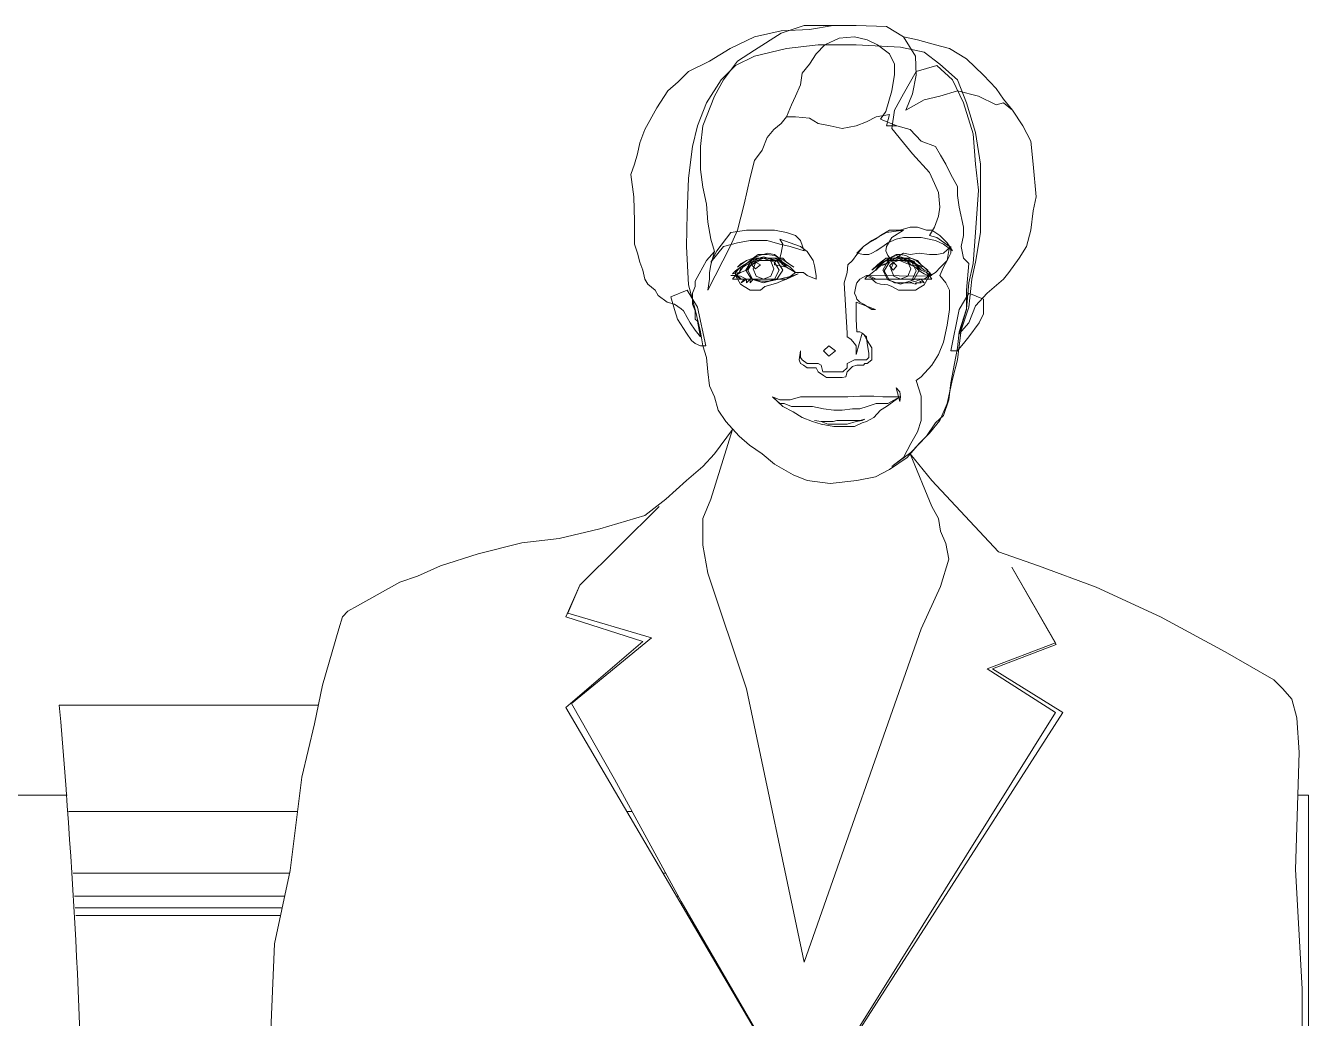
# Model space of a CAD drawing. Header units: metres. Extents: x -50 to 76, y -61 to 14.
# Drawn here: x 37.397 to 37.916, y -38.101 to -37.699 of the extents above; entities that cross this region are included whole.
import ezdxf

# ---------------------------------------------------------------- set-up
doc = ezdxf.new("R2010")
doc.units = ezdxf.units.M
doc.header["$MEASUREMENT"] = 0
doc.layers.add('1 MUEBLES', color=46, linetype='Continuous', lineweight=18)

# ---------------------------------------------------------------- blocks, each defined once
blk = doc.blocks.new('EWRT')
at = {"layer": '1 MUEBLES'}
for p, q in [((37.67442, -37.89113), (37.68312, -37.86293)), ((37.68312, -37.86293), (37.67592, -37.87283)), ((37.67592, -37.87283), (37.67112, -37.87793)), ((37.76382, -37.88363), (37.75512, -37.87283)), ((37.75512, -37.87283), (37.76382, -37.89413)), ((37.67112, -37.87793), (37.66452, -37.88363)), ((37.66452, -37.88363), (37.65612, -37.89113)), ((37.79082, -37.91243), (37.76382, -37.88363)), ((37.65612, -37.89113), (37.64772, -37.89773)), ((37.67112, -37.89893), (37.67442, -37.89113)), ((37.64772, -37.89773), (37.62942, -37.90313)), ((37.76382, -37.89413), (37.76652, -37.89893)), ((37.62942, -37.90313), (37.61292, -37.90703)), ((37.67112, -37.90973), (37.67112, -37.89893)), ((37.76652, -37.89893), (37.76742, -37.90403)), ((37.59792, -37.90883), (37.58022, -37.91333)), ((37.61292, -37.90703), (37.59792, -37.90883)), ((37.76742, -37.90403), (37.76952, -37.90913)), ((37.76952, -37.90913), (37.77072, -37.91543)), ((37.58022, -37.91333), (37.56492, -37.91813)), ((37.67322, -37.92113), (37.67112, -37.90973)), ((37.80702, -37.91813), (37.79082, -37.91243)), ((37.56492, -37.91813), (37.55562, -37.92233)), ((37.77072, -37.91543), (37.76742, -37.92653)), ((37.83042, -37.92683), (37.80702, -37.91813)), ((37.54842, -37.92473), (37.53132, -37.93433)), ((37.55562, -37.92233), (37.54842, -37.92473)), ((37.68882, -37.96793), (37.67322, -37.92113)), ((37.76742, -37.92653), (37.75962, -37.94363)), ((37.85652, -37.93883), (37.83042, -37.92683)), ((37.53132, -37.93433), (37.52742, -37.93643)), ((37.52532, -37.93883), (37.52382, -37.94363)), ((37.52742, -37.93643), (37.52532, -37.93883)), ((37.88262, -37.95293), (37.85652, -37.93883)), ((37.52382, -37.94363), (37.51722, -37.96643)), ((37.75962, -37.94363), (37.71222, -38.07863)), ((37.90242, -37.96433), (37.88262, -37.95293)), ((37.90602, -37.96793), (37.90242, -37.96433)), ((37.51722, -37.96643), (37.51392, -37.98203)), ((37.71222, -38.07863), (37.68882, -37.96793)), ((37.90962, -37.97213), (37.90602, -37.96793)), ((37.5155, -37.97455), (37.41058, -37.97455)), ((37.91172, -37.97963), (37.90962, -37.97213)), ((37.91262, -37.99373), (37.91172, -37.97963)), ((37.51392, -37.98203), (37.50882, -38.00363)), ((37.91112, -38.04113), (37.91262, -37.99373)), ((37.50882, -38.00363), (37.50402, -38.04143)), ((37.41383, -38.01103), (37.38731, -38.01103)), ((37.91207, -38.01103), (37.91634, -38.01103)), ((37.91634, -38.01103), (37.91634, -38.2894)), ((37.50705, -38.01757), (37.41434, -38.01757)), ((37.64253, -38.01757), (37.64034, -38.01757)), ((37.50379, -38.04253), (37.41614, -38.04253)), ((37.50402, -38.04143), (37.49772, -38.07113)), ((37.65615, -38.04253), (37.65499, -38.04253)), ((37.91382, -38.08943), (37.91112, -38.04113)), ((37.5018, -38.0519), (37.41675, -38.0519)), ((37.66126, -38.0519), (37.66048, -38.0519)), ((37.50081, -38.05658), (37.41704, -38.05658)), ((37.50015, -38.0597), (37.41722, -38.0597)), ((37.6639, -38.05658), (37.66323, -38.05658)), ((37.66571, -38.0597), (37.66506, -38.0597)), ((37.49772, -38.07113), (37.49592, -38.11403)), ((37.91382, -38.16023), (37.91382, -38.08943))]:
    blk.add_line(p, q, dxfattribs=at)
for points in [[(37.67022, -37.82543), (37.66812, -37.82273), (37.66602, -37.81973), (37.66482, -37.81763), (37.66332, -37.81493), (37.66242, -37.81403), (37.65972, -37.81223), (37.65672, -37.81133), (37.65312, -37.80863), (37.65192, -37.80653), (37.64892, -37.80413), (37.64772, -37.80203), (37.64682, -37.79843), (37.64562, -37.79513), (37.64472, -37.79153), (37.64352, -37.78793), (37.64352, -37.77863), (37.64322, -37.76873), (37.64202, -37.75973), (37.64352, -37.75553), (37.64472, -37.75133), (37.64562, -37.74683), (37.64772, -37.74143), (37.65252, -37.73273), (37.65702, -37.72583), (37.66122, -37.72223), (37.66542, -37.71803), (37.67382, -37.71383), (37.68222, -37.70873), (37.69212, -37.70393), (37.70292, -37.70153), (37.71432, -37.70093), (37.72392, -37.69943), (37.73322, -37.69943), (37.74552, -37.69973), (37.75242, -37.70393), (37.75812, -37.70513), (37.76532, -37.70723), (37.77102, -37.70873), (37.77792, -37.71293), (37.78482, -37.71953), (37.78992, -37.72493), (37.79292, -37.72913), (37.79652, -37.73363), (37.80072, -37.73993), (37.80402, -37.74623), (37.80492, -37.75553), (37.80612, -37.76873), (37.80492, -37.77443), (37.80402, -37.78223), (37.80222, -37.78883), (37.79922, -37.79363), (37.79502, -37.79933), (37.79292, -37.80203), (37.78632, -37.80773), (37.78152, -37.81283), (37.77882, -37.81973), (37.77492, -37.82423), (37.77792, -37.81433), (37.77792, -37.80653), (37.77882, -37.79573), (37.77672, -37.79363), (37.77582, -37.78883), (37.77672, -37.78433), (37.77672, -37.78103), (37.77492, -37.77293), (37.77432, -37.76813), (37.77432, -37.76453), (37.77162, -37.75973), (37.76952, -37.75553), (37.76742, -37.75193), (37.76532, -37.74833), (37.75962, -37.74623), (37.75512, -37.74143), (37.74972, -37.73993), (37.74552, -37.73993), (37.74672, -37.73543), (37.74132, -37.73633), (37.73742, -37.73843), (37.73322, -37.73993), (37.72752, -37.74113), (37.72272, -37.73993), (37.71792, -37.73903), (37.71432, -37.73693), (37.70862, -37.73633), (37.70502, -37.73633), (37.70292, -37.73903), (37.69992, -37.74143), (37.69722, -37.74473), (37.69512, -37.74983), (37.69212, -37.75403), (37.69032, -37.76093), (37.68792, -37.77173), (37.68522, -37.78223), (37.68222, -37.78883), (37.67322, -37.80653), (37.67382, -37.80203), (37.67382, -37.79933), (37.67442, -37.79633), (37.67592, -37.79093), (37.67262, -37.79453), (37.67112, -37.79723), (37.66962, -37.79993), (37.66812, -37.80293), (37.66812, -37.80503), (37.66692, -37.80773), (37.66692, -37.81223), (37.66812, -37.81493), (37.66812, -37.81823), (37.66902, -37.81913), (37.66962, -37.82273), (37.67022, -37.82543)], [(37.67442, -37.78583), (37.67322, -37.77893), (37.67262, -37.77173), (37.67112, -37.76483), (37.67022, -37.75763), (37.67022, -37.74833), (37.67112, -37.73993), (37.67592, -37.72793), (37.67952, -37.72133), (37.68522, -37.71383), (37.69212, -37.70933), (37.70292, -37.70243), (37.71222, -37.69943), (37.72392, -37.69943), (37.73322, -37.69943), (37.74552, -37.69973), (37.75242, -37.70393), (37.75722, -37.71173), (37.75752, -37.71953), (37.75602, -37.72703), (37.75332, -37.73363), (37.76082, -37.72943), (37.76712, -37.72793), (37.77432, -37.72583), (37.78272, -37.72793), (37.78992, -37.73153), (37.79292, -37.73063), (37.79652, -37.73363), (37.80072, -37.73993), (37.80402, -37.74623), (37.80492, -37.75553), (37.80612, -37.76873), (37.80492, -37.77443), (37.80402, -37.78223), (37.80222, -37.78883), (37.79922, -37.79363), (37.79502, -37.79933), (37.79292, -37.80203), (37.78632, -37.80773), (37.78152, -37.81283), (37.77882, -37.81973), (37.77492, -37.82423), (37.77792, -37.81433), (37.77792, -37.80653), (37.77882, -37.79573), (37.77672, -37.79363), (37.77582, -37.78883), (37.77672, -37.78433), (37.77672, -37.78103), (37.77492, -37.77293), (37.77432, -37.76813), (37.77432, -37.76453), (37.77162, -37.75973), (37.76952, -37.75553), (37.76742, -37.75193), (37.76532, -37.74833), (37.75962, -37.74623), (37.75512, -37.74143), (37.74972, -37.73993), (37.74312, -37.73723), (37.74522, -37.73423), (37.74762, -37.72583), (37.74882, -37.71923), (37.74882, -37.71503), (37.74672, -37.71083), (37.74192, -37.70723), (37.73772, -37.70513), (37.73262, -37.70393), (37.72632, -37.70453), (37.72062, -37.70723), (37.71702, -37.71083), (37.71432, -37.71503), (37.71132, -37.71863), (37.71072, -37.72343), (37.70862, -37.72793), (37.70712, -37.73153), (37.70502, -37.73633), (37.70292, -37.73903), (37.69992, -37.74143), (37.69722, -37.74473), (37.69512, -37.74983), (37.69212, -37.75403), (37.69032, -37.76093), (37.68792, -37.77173), (37.68522, -37.78223), (37.68222, -37.78883), (37.67322, -37.80653), (37.67382, -37.80203), (37.67382, -37.79933), (37.67442, -37.79633), (37.67592, -37.79093), (37.67442, -37.78583)], [(37.78002, -37.80203), (37.77882, -37.81343), (37.77582, -37.82273), (37.77492, -37.82903), (37.77432, -37.83473), (37.77222, -37.84253), (37.77012, -37.85243), (37.76712, -37.85933), (37.76292, -37.86443), (37.75872, -37.86863), (37.75392, -37.87433), (37.74672, -37.87913), (37.74102, -37.88213), (37.73352, -37.88363), (37.72272, -37.88483), (37.71342, -37.88363), (37.70772, -37.88123), (37.70022, -37.87703), (37.69512, -37.87283), (37.69002, -37.86923), (37.68582, -37.86563), (37.68042, -37.85963), (37.67742, -37.85513), (37.67592, -37.84973), (37.67382, -37.84523), (37.67322, -37.83953), (37.67262, -37.83383), (37.67112, -37.82903), (37.67022, -37.82333), (37.66812, -37.81433), (37.66542, -37.80443), (37.66452, -37.78883), (37.66482, -37.77533), (37.66542, -37.76123), (37.66692, -37.74833), (37.66902, -37.73993), (37.67262, -37.73063), (37.67862, -37.72133), (37.68432, -37.71563), (37.69212, -37.71173), (37.70502, -37.70873), (37.71792, -37.70723), (37.73322, -37.70723), (37.75122, -37.70813), (37.76082, -37.71023), (37.76712, -37.71503), (37.77432, -37.72133), (37.77792, -37.73063), (37.78152, -37.74263), (37.78362, -37.75553), (37.78362, -37.76543), (37.78362, -37.78313), (37.78152, -37.79513), (37.78002, -37.80203)], [(37.77882, -37.80353), (37.77792, -37.81403), (37.77492, -37.82333), (37.77432, -37.82993), (37.77312, -37.83623), (37.77162, -37.84403), (37.77072, -37.85093), (37.76862, -37.85723), (37.76532, -37.86023), (37.76172, -37.86563), (37.75542, -37.87223), (37.74762, -37.87793), (37.75242, -37.87433), (37.75542, -37.86863), (37.75812, -37.86383), (37.75962, -37.85933), (37.75962, -37.85363), (37.75962, -37.84943), (37.75752, -37.84313), (37.75962, -37.84163), (37.76382, -37.83683), (37.76652, -37.83263), (37.76862, -37.82753), (37.77012, -37.82063), (37.77102, -37.81433), (37.77102, -37.81013), (37.77102, -37.80653), (37.76952, -37.80353), (37.76712, -37.80053), (37.76862, -37.79723), (37.77012, -37.79453), (37.77102, -37.78883), (37.76592, -37.78523), (37.76292, -37.78433), (37.76502, -37.78103), (37.76652, -37.77653), (37.76712, -37.77293), (37.76652, -37.76693), (37.76502, -37.76333), (37.76292, -37.75883), (37.75602, -37.75133), (37.75242, -37.74683), (37.74762, -37.74113), (37.74882, -37.73363), (37.75242, -37.72703), (37.75752, -37.71803), (37.76592, -37.71563), (37.77222, -37.72133), (37.77672, -37.73063), (37.78062, -37.74323), (37.78152, -37.75553), (37.78272, -37.76603), (37.78152, -37.78313), (37.78062, -37.79573), (37.77882, -37.80353)], [(37.71222, -37.79063), (37.71072, -37.78643), (37.70862, -37.78433), (37.70502, -37.78313), (37.70022, -37.78223), (37.69452, -37.78223), (37.68882, -37.78223), (37.68252, -37.78313), (37.67682, -37.79063), (37.67442, -37.79513), (37.67952, -37.78883), (37.68522, -37.78733), (37.69032, -37.78643), (37.69722, -37.78643), (37.70232, -37.78793), (37.70652, -37.78883), (37.71222, -37.79063)], [(37.71072, -37.83113), (37.71072, -37.83383), (37.71132, -37.83473), (37.71342, -37.83623), (37.71492, -37.83623), (37.71642, -37.83623), (37.71792, -37.83623), (37.71912, -37.83683), (37.71972, -37.83953), (37.72122, -37.83953), (37.72392, -37.83953), (37.72632, -37.83953), (37.72782, -37.83953), (37.72962, -37.83803), (37.72962, -37.83623), (37.73262, -37.83473), (37.73562, -37.83473), (37.73742, -37.83473), (37.73832, -37.83383), (37.73832, -37.83203), (37.73772, -37.82813), (37.73742, -37.82543), (37.73562, -37.82393), (37.73322, -37.83263), (37.73322, -37.82903), (37.73262, -37.82813), (37.73112, -37.82633), (37.72962, -37.82543), (37.72962, -37.82393), (37.72842, -37.80353), (37.72962, -37.79933), (37.72992, -37.79633), (37.73172, -37.79453), (37.73352, -37.79213), (37.73622, -37.78883), (37.73952, -37.78643), (37.74192, -37.78523), (37.74552, -37.78313), (37.75242, -37.78223), (37.74762, -37.78523), (37.74552, -37.78883), (37.74522, -37.79063), (37.74612, -37.79243), (37.74762, -37.79453), (37.75242, -37.79153), (37.75512, -37.79213), (37.75872, -37.79153), (37.76292, -37.79213), (37.76592, -37.79213), (37.76862, -37.79153), (37.77162, -37.78883), (37.77162, -37.79153), (37.77012, -37.79453), (37.76742, -37.79723), (37.76532, -37.79933), (37.76292, -37.80083), (37.73832, -37.80053), (37.73742, -37.80053), (37.73472, -37.80203), (37.73352, -37.80353), (37.73322, -37.80443), (37.73262, -37.80773), (37.73322, -37.80923), (37.73352, -37.81013), (37.73472, -37.81133), (37.73622, -37.81223), (37.73952, -37.81433), (37.74102, -37.81433), (37.73322, -37.81133), (37.73322, -37.81433), (37.73322, -37.81823), (37.73352, -37.82333), (37.73472, -37.82333), (37.73622, -37.82423), (37.73772, -37.82693), (37.73952, -37.82993), (37.73952, -37.83263), (37.73952, -37.83473), (37.73772, -37.83623), (37.73682, -37.83623), (37.73622, -37.83683), (37.73352, -37.83683), (37.73172, -37.83743), (37.72962, -37.83953), (37.72902, -37.84163), (37.72752, -37.84193), (37.72542, -37.84193), (37.72422, -37.84193), (37.72122, -37.84193), (37.72002, -37.84103), (37.71792, -37.83953), (37.71702, -37.83803), (37.71582, -37.83803), (37.71342, -37.83803), (37.71192, -37.83683), (37.71072, -37.83623), (37.71012, -37.83473), (37.71072, -37.83113)], [(37.73622, -37.78883), (37.73832, -37.78733), (37.74102, -37.78583), (37.74312, -37.78433), (37.74672, -37.78223), (37.75092, -37.78223), (37.75512, -37.78103), (37.75812, -37.78103), (37.76172, -37.78223), (37.76382, -37.78223), (37.76712, -37.78433), (37.77012, -37.78733), (37.77222, -37.79063), (37.76862, -37.78793), (37.76532, -37.78643), (37.75962, -37.78523), (37.75722, -37.78523), (37.75512, -37.78523), (37.75242, -37.78523), (37.74942, -37.78583), (37.74612, -37.78733), (37.74402, -37.78883), (37.74132, -37.79063), (37.73952, -37.79153), (37.73832, -37.79213), (37.73622, -37.79213), (37.73352, -37.79153), (37.73622, -37.78883)], [(37.71072, -37.78883), (37.71342, -37.79093), (37.71582, -37.79453), (37.71642, -37.79663), (37.71702, -37.80053), (37.71702, -37.80203), (37.71342, -37.80053), (37.71192, -37.79933), (37.70862, -37.79933), (37.70502, -37.79723), (37.70022, -37.79633), (37.70022, -37.79513), (37.70232, -37.79363), (37.70292, -37.79153), (37.70352, -37.78793), (37.70232, -37.78583), (37.71072, -37.78883)], [(37.70502, -37.79723), (37.70352, -37.79633), (37.70202, -37.79453), (37.69992, -37.79453), (37.69722, -37.79363), (37.69512, -37.79363), (37.69362, -37.79453), (37.69152, -37.79513), (37.68882, -37.79633), (37.68732, -37.79723), (37.68582, -37.79933), (37.68312, -37.79993), (37.68432, -37.79873), (37.68642, -37.79723), (37.68882, -37.79573), (37.69152, -37.79363), (37.69362, -37.79363), (37.69572, -37.79363), (37.69722, -37.79363), (37.69932, -37.79363), (37.70142, -37.79363), (37.70292, -37.79453), (37.70502, -37.79723)], [(37.70862, -37.79933), (37.70652, -37.79723), (37.70352, -37.79573), (37.70232, -37.79453), (37.70022, -37.79363), (37.69722, -37.79363), (37.69512, -37.79363), (37.69212, -37.79363), (37.69092, -37.79453), (37.68882, -37.79573), (37.68792, -37.79633), (37.68642, -37.79723), (37.68432, -37.79933), (37.68432, -37.80053), (37.68642, -37.80203), (37.68882, -37.80203), (37.69362, -37.80203), (37.69812, -37.80203), (37.70292, -37.80203), (37.70502, -37.80203), (37.70862, -37.79933)], [(37.70652, -37.79723), (37.70502, -37.79633), (37.70232, -37.79513), (37.70022, -37.79453), (37.69872, -37.79453), (37.69632, -37.79453), (37.69422, -37.79453), (37.69212, -37.79573), (37.69002, -37.79663), (37.68882, -37.79843), (37.68642, -37.79933), (37.68432, -37.80053), (37.68582, -37.79933), (37.68672, -37.79723), (37.68882, -37.79633), (37.69212, -37.79453), (37.69422, -37.79363), (37.69632, -37.79363), (37.69872, -37.79363), (37.70022, -37.79363), (37.70202, -37.79453), (37.70352, -37.79513), (37.70652, -37.79723)], [(37.70802, -37.79723), (37.70412, -37.79453), (37.70202, -37.79363), (37.70022, -37.79243), (37.69722, -37.79213), (37.69512, -37.79213), (37.69152, -37.79363), (37.68882, -37.79453), (37.68642, -37.79633), (37.68522, -37.79723), (37.68672, -37.79573), (37.68882, -37.79453), (37.69152, -37.79363), (37.69362, -37.79213), (37.69572, -37.79213), (37.69722, -37.79153), (37.70022, -37.79213), (37.70202, -37.79363), (37.70352, -37.79363), (37.70502, -37.79513), (37.70802, -37.79723)], [(37.70352, -37.79843), (37.70112, -37.80203), (37.69572, -37.80353), (37.69092, -37.80203), (37.68852, -37.79843), (37.69092, -37.79453), (37.69572, -37.79303), (37.70112, -37.79453), (37.70352, -37.79843)], [(37.70202, -37.79843), (37.70022, -37.80203), (37.69572, -37.80353), (37.69122, -37.80203), (37.68942, -37.79843), (37.69122, -37.79513), (37.69572, -37.79363), (37.70022, -37.79513), (37.70202, -37.79843)], [(37.69992, -37.79783), (37.69872, -37.80083), (37.69572, -37.80203), (37.69272, -37.80083), (37.69152, -37.79783), (37.69272, -37.79483), (37.69572, -37.79363), (37.69872, -37.79483), (37.69992, -37.79783)], [(37.73832, -37.80053), (37.74102, -37.79843), (37.74312, -37.79633), (37.74522, -37.79453), (37.74672, -37.79363), (37.74942, -37.79363), (37.75242, -37.79363), (37.75392, -37.79453), (37.75542, -37.79513), (37.75752, -37.79633), (37.75872, -37.79663), (37.76082, -37.79843), (37.76292, -37.79933), (37.76292, -37.80053), (37.76082, -37.80203), (37.75752, -37.80203), (37.75332, -37.80203), (37.74882, -37.80203), (37.74402, -37.80203), (37.74132, -37.80203), (37.73832, -37.80053)], [(37.73952, -37.79843), (37.74312, -37.79573), (37.74522, -37.79363), (37.74672, -37.79363), (37.74942, -37.79243), (37.75242, -37.79363), (37.75542, -37.79363), (37.75752, -37.79453), (37.75962, -37.79633), (37.76232, -37.79843), (37.75962, -37.79633), (37.75812, -37.79453), (37.75542, -37.79363), (37.75332, -37.79243), (37.75122, -37.79213), (37.74942, -37.79213), (37.74672, -37.79363), (37.74552, -37.79363), (37.74402, -37.79453), (37.74192, -37.79633), (37.73952, -37.79843)], [(37.74102, -37.79843), (37.74312, -37.79663), (37.74462, -37.79633), (37.74672, -37.79513), (37.74882, -37.79453), (37.75092, -37.79453), (37.75242, -37.79513), (37.75512, -37.79633), (37.75722, -37.79723), (37.75872, -37.79873), (37.76082, -37.79993), (37.76292, -37.80083), (37.76172, -37.79933), (37.75962, -37.79843), (37.75752, -37.79633), (37.75512, -37.79453), (37.75242, -37.79453), (37.75032, -37.79363), (37.74762, -37.79363), (37.74672, -37.79453), (37.74522, -37.79453), (37.74312, -37.79573), (37.74102, -37.79843)], [(37.74132, -37.79843), (37.74312, -37.79633), (37.74552, -37.79573), (37.74672, -37.79453), (37.74942, -37.79453), (37.75242, -37.79453), (37.75392, -37.79453), (37.75542, -37.79633), (37.75812, -37.79663), (37.75962, -37.79843), (37.76172, -37.79933), (37.76382, -37.80053), (37.76292, -37.79933), (37.76082, -37.79723), (37.75812, -37.79633), (37.75542, -37.79453), (37.75392, -37.79363), (37.75122, -37.79363), (37.74942, -37.79363), (37.74672, -37.79363), (37.74612, -37.79453), (37.74402, -37.79513), (37.74132, -37.79843)], [(37.75872, -37.79843), (37.75662, -37.80233), (37.75122, -37.80413), (37.74612, -37.80233), (37.74402, -37.79843), (37.74612, -37.79483), (37.75122, -37.79303), (37.75662, -37.79483), (37.75872, -37.79843)], [(37.75752, -37.79873), (37.75572, -37.80263), (37.75122, -37.80413), (37.74672, -37.80263), (37.74462, -37.79873), (37.74672, -37.79513), (37.75122, -37.79363), (37.75572, -37.79513), (37.75752, -37.79873)], [(37.75542, -37.79783), (37.75422, -37.80083), (37.75122, -37.80203), (37.74852, -37.80083), (37.74732, -37.79783), (37.74852, -37.79513), (37.75122, -37.79423), (37.75422, -37.79513), (37.75542, -37.79783)], [(37.70982, -37.79993), (37.70712, -37.80083), (37.70202, -37.80203), (37.69722, -37.80203), (37.69512, -37.80203), (37.69152, -37.80203), (37.68882, -37.80203), (37.68642, -37.80083), (37.68432, -37.80053), (37.68642, -37.80413), (37.68792, -37.80503), (37.69032, -37.80653), (37.69212, -37.80653), (37.69452, -37.80653), (37.69632, -37.80503), (37.69872, -37.80443), (37.70142, -37.80353), (37.70292, -37.80293), (37.70502, -37.80203), (37.70982, -37.79993)], [(37.69452, -37.79633), (37.69242, -37.79783), (37.69092, -37.79633), (37.69242, -37.79513), (37.69452, -37.79633)], [(37.74972, -37.79663), (37.74822, -37.79843), (37.74672, -37.79663), (37.74822, -37.79513), (37.74972, -37.79663)], [(37.70202, -37.80203), (37.69872, -37.80203), (37.69572, -37.80203), (37.69212, -37.80203), (37.68882, -37.80203), (37.68672, -37.80203), (37.68522, -37.80053), (37.68432, -37.80053), (37.68252, -37.80053), (37.68432, -37.80053), (37.68312, -37.80203), (37.68522, -37.80203), (37.68432, -37.80203), (37.68642, -37.80203), (37.68792, -37.80203), (37.68672, -37.80353), (37.68882, -37.80203), (37.68882, -37.80353), (37.69032, -37.80203), (37.69032, -37.80353), (37.69152, -37.80203), (37.69512, -37.80293), (37.69812, -37.80293), (37.70202, -37.80203)], [(37.73772, -37.80083), (37.74042, -37.80203), (37.74522, -37.80203), (37.74942, -37.80203), (37.75242, -37.80203), (37.75542, -37.80203), (37.75812, -37.80203), (37.76082, -37.80203), (37.76292, -37.80053), (37.76082, -37.80443), (37.75872, -37.80563), (37.75722, -37.80653), (37.75512, -37.80653), (37.75242, -37.80653), (37.75032, -37.80653), (37.74762, -37.80503), (37.74612, -37.80443), (37.74312, -37.80413), (37.74132, -37.80353), (37.73952, -37.80203), (37.73772, -37.80203), (37.73682, -37.80203), (37.73772, -37.80083)], [(37.74612, -37.80203), (37.74882, -37.80353), (37.75122, -37.80353), (37.75452, -37.80353), (37.75752, -37.80293), (37.75962, -37.80203), (37.76232, -37.80203), (37.76292, -37.80053), (37.76382, -37.80203), (37.76292, -37.80203), (37.76382, -37.80203), (37.76172, -37.80203), (37.76292, -37.80203), (37.75962, -37.80203), (37.76082, -37.80353), (37.75902, -37.80293), (37.75962, -37.80353), (37.75752, -37.80353), (37.75752, -37.80413), (37.75722, -37.80353), (37.75722, -37.80413), (37.75542, -37.80353), (37.75242, -37.80353), (37.74882, -37.80353), (37.74612, -37.80203)], [(37.65822, -37.80923), (37.65972, -37.81433), (37.66092, -37.81823), (37.66452, -37.82393), (37.66662, -37.82693), (37.66812, -37.82813), (37.67022, -37.82903), (37.67232, -37.82903), (37.66902, -37.81343), (37.66482, -37.80653), (37.65822, -37.80923)], [(37.78482, -37.81013), (37.78482, -37.81613), (37.78302, -37.81973), (37.77882, -37.82543), (37.77672, -37.82813), (37.77522, -37.82993), (37.77432, -37.83113), (37.77162, -37.83113), (37.77492, -37.81433), (37.77882, -37.80773), (37.78482, -37.81013)], [(37.72482, -37.83113), (37.72212, -37.83323), (37.72002, -37.83113), (37.72212, -37.82903), (37.72482, -37.83113)], [(37.74942, -37.84613), (37.75092, -37.84763), (37.75122, -37.84973), (37.75092, -37.85153), (37.74942, -37.84613)], [(37.69932, -37.84973), (37.70232, -37.85093), (37.70652, -37.85093), (37.71072, -37.84973), (37.71342, -37.84973), (37.71642, -37.84973), (37.71972, -37.84973), (37.72272, -37.84973), (37.72542, -37.84973), (37.72752, -37.84973), (37.72992, -37.84973), (37.73472, -37.84943), (37.73772, -37.84943), (37.74042, -37.84943), (37.74402, -37.84973), (37.74672, -37.84973), (37.75092, -37.84973), (37.74552, -37.85363), (37.74312, -37.85513), (37.74042, -37.85813), (37.73742, -37.85963), (37.73562, -37.86023), (37.73262, -37.86173), (37.72842, -37.86173), (37.72422, -37.86173), (37.71912, -37.86083), (37.71552, -37.85963), (37.71132, -37.85813), (37.70772, -37.85573), (37.70352, -37.85363), (37.69932, -37.84973)], [(37.69932, -37.84973), (37.70232, -37.85093), (37.70652, -37.85093), (37.71072, -37.84973), (37.71342, -37.84973), (37.71642, -37.84973), (37.71972, -37.84973), (37.72272, -37.84973), (37.72542, -37.84973), (37.72752, -37.84973), (37.72992, -37.84973), (37.73472, -37.84943), (37.73772, -37.84943), (37.74042, -37.84943), (37.74402, -37.84973), (37.74672, -37.84973), (37.75092, -37.84973), (37.74612, -37.85243), (37.74402, -37.85243), (37.74132, -37.85243), (37.73772, -37.85363), (37.73472, -37.85453), (37.73172, -37.85453), (37.72752, -37.85513), (37.72422, -37.85513), (37.72002, -37.85453), (37.71552, -37.85363), (37.71132, -37.85363), (37.70712, -37.85363), (37.70412, -37.85243), (37.70232, -37.85243), (37.69932, -37.84973)], [(37.71642, -37.85933), (37.71912, -37.85963), (37.72182, -37.86083), (37.72422, -37.86083), (37.72752, -37.86083), (37.72962, -37.86083), (37.73322, -37.85963), (37.73562, -37.85933), (37.73682, -37.85873), (37.73472, -37.85933), (37.73172, -37.85933), (37.72962, -37.85933), (37.72752, -37.85933), (37.72542, -37.85933), (37.72392, -37.85963), (37.72122, -37.85963), (37.71912, -37.85963), (37.71642, -37.85933)], [(37.65342, -37.89413), (37.62132, -37.92593), (37.61652, -37.93733), (37.65042, -37.94723), (37.61802, -37.97393), (37.63542, -38.00453), (37.66242, -38.05403), (37.72122, -38.15543), (37.61562, -37.97543), (37.64682, -37.94873), (37.61562, -37.93883), (37.62132, -37.92593), (37.65342, -37.89413)], [(37.79622, -37.91873), (37.81422, -37.94993), (37.78842, -37.95983), (37.81692, -37.97753), (37.70652, -38.14973), (37.81392, -37.97753), (37.78632, -37.95983), (37.81392, -37.94933), (37.79622, -37.91873)]]:
    blk.add_lwpolyline(points, dxfattribs=at)
blk.add_arc((34.5316, -38.22298), 2.88969, 356.29381, 4.93187, dxfattribs=at)

msp = doc.modelspace()

# ---------------------------------------------------------------- block references
at = {"layer": '1 MUEBLES'}
msp.add_blockref('EWRT', (0, 0), dxfattribs=at)

doc.saveas('drawing.dxf')
